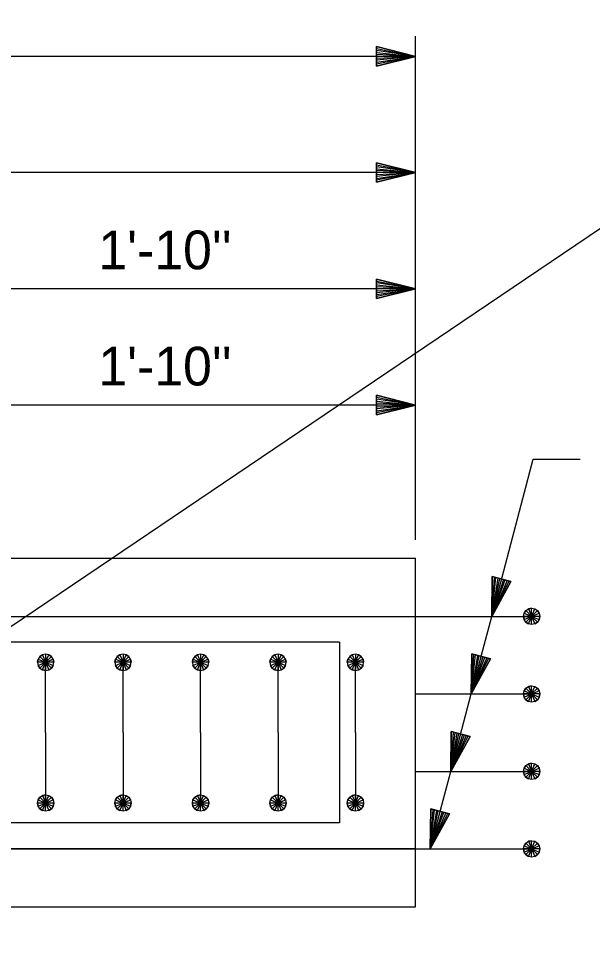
# Model space of a CAD drawing. Extents: x -5.8 to 46.5, y -6.7 to 28.5.
# Drawn here: x 19.67 to 21.523, y 7.266 to 10.241 of the extents above; entities that cross this region are included whole.
import ezdxf

# ---------------------------------------------------------------- set-up
doc = ezdxf.new("R2010")
doc.units = 0
for name, color, linetype in [('Dimension Lines', 7, 'Continuous'), ('Rebar Lines', 7, 'Continuous'), ('Sup Concrete Girder Lines', 7, 'Continuous'), ('Text', 7, 'Continuous')]:
    doc.layers.add(name, color=color, linetype=linetype)

msp = doc.modelspace()

# ---------------------------------------------------------------- linework, layer by layer
at = {"layer": 'Dimension Lines'}
for p, q in [((-2.3225, -6.5535), (42.8254, 23.932)), ((20.9507, 8.5583), (20.9507, 10.1843)), ((20.9507, 10.1188), (3.3205, 10.1188)), ((20.9507, 9.7438), (12.1356, 9.7438)), ((20.9507, 9.3688), (19.5074, 9.3688)), ((20.9507, 8.9938), (19.5074, 8.9938))]:
    msp.add_line(p, q, dxfattribs=at)
for points in [[(20.8257, 10.1188), (20.8257, 10.1126), (20.9507, 10.1188), (20.8257, 10.1063), (20.8257, 10.1001), (20.9507, 10.1188), (20.8257, 10.0938), (20.8257, 10.0876), (20.9507, 10.1188), (20.8257, 10.1501), (20.8257, 10.1438), (20.9507, 10.1188), (20.8257, 10.1376), (20.8257, 10.1313), (20.9507, 10.1188), (20.8257, 10.1251), (20.8257, 10.0876), (20.8257, 10.1501), (20.9507, 10.1188), (20.8257, 10.0876)], [(20.8257, 9.7438), (20.8257, 9.7376), (20.9507, 9.7438), (20.8257, 9.7313), (20.8257, 9.7251), (20.9507, 9.7438), (20.8257, 9.7188), (20.8257, 9.7126), (20.9507, 9.7438), (20.8257, 9.7751), (20.8257, 9.7688), (20.9507, 9.7438), (20.8257, 9.7626), (20.8257, 9.7563), (20.9507, 9.7438), (20.8257, 9.7501), (20.8257, 9.7126), (20.8257, 9.7751), (20.9507, 9.7438), (20.8257, 9.7126)], [(20.8257, 9.3688), (20.8257, 9.3626), (20.9507, 9.3688), (20.8257, 9.3563), (20.8257, 9.3501), (20.9507, 9.3688), (20.8257, 9.3438), (20.8257, 9.3376), (20.9507, 9.3688), (20.8257, 9.4001), (20.8257, 9.3938), (20.9507, 9.3688), (20.8257, 9.3876), (20.8257, 9.3813), (20.9507, 9.3688), (20.8257, 9.3751), (20.8257, 9.3376), (20.8257, 9.4001), (20.9507, 9.3688), (20.8257, 9.3376)], [(20.8257, 8.9938), (20.8257, 8.9876), (20.9507, 8.9938), (20.8257, 8.9813), (20.8257, 8.9751), (20.9507, 8.9938), (20.8257, 8.9688), (20.8257, 8.9626), (20.9507, 8.9938), (20.8257, 9.0251), (20.8257, 9.0188), (20.9507, 8.9938), (20.8257, 9.0126), (20.8257, 9.0063), (20.9507, 8.9938), (20.8257, 9.0001), (20.8257, 8.9626), (20.8257, 9.0251), (20.9507, 8.9938), (20.8257, 8.9626)], [(21.197, 8.3117), (21.3312, 8.819)], [(21.3312, 8.819), (21.4827, 8.819)], [(21.2289, 8.4325), (21.235, 8.4309), (21.197, 8.3117), (21.241, 8.4293), (21.2471, 8.4277), (21.197, 8.3117), (21.2531, 8.4261), (21.2592, 8.4245), (21.197, 8.3117), (21.1987, 8.4405), (21.2047, 8.4389), (21.197, 8.3117), (21.2108, 8.4373), (21.2168, 8.4357), (21.197, 8.3117), (21.2229, 8.4341), (21.2592, 8.4245), (21.1987, 8.4405), (21.197, 8.3117), (21.2592, 8.4245)], [(21.1309, 8.0616), (21.197, 8.3117)], [(21.1629, 8.1824), (21.1689, 8.1809), (21.1309, 8.0616), (21.175, 8.1793), (21.181, 8.1776), (21.1309, 8.0616), (21.187, 8.1761), (21.1931, 8.1745), (21.1309, 8.0616), (21.1327, 8.1905), (21.1387, 8.1888), (21.1309, 8.0616), (21.1447, 8.1872), (21.1508, 8.1857), (21.1309, 8.0616), (21.1568, 8.184), (21.1931, 8.1745), (21.1327, 8.1905), (21.1309, 8.0616), (21.1931, 8.1745)], [(21.0649, 7.8117), (21.1309, 8.0616)], [(21.0968, 7.9325), (21.1029, 7.931), (21.0649, 7.8117), (21.1089, 7.9294), (21.115, 7.9277), (21.0649, 7.8117), (21.121, 7.9262), (21.127, 7.9246), (21.0649, 7.8117), (21.0666, 7.9406), (21.0727, 7.9389), (21.0649, 7.8117), (21.0787, 7.9373), (21.0847, 7.9358), (21.0649, 7.8117), (21.0908, 7.9342), (21.127, 7.9246), (21.0666, 7.9406), (21.0649, 7.8117), (21.127, 7.9246)], [(20.9989, 7.5617), (21.065, 7.8117)], [(21.0308, 7.6825), (21.0368, 7.6809), (20.9989, 7.5617), (21.0429, 7.6793), (21.0489, 7.6777), (20.9989, 7.5617), (21.055, 7.6761), (21.061, 7.6745), (20.9989, 7.5617), (21.0006, 7.6905), (21.0066, 7.6889), (20.9989, 7.5617), (21.0127, 7.6873), (21.0187, 7.6857), (20.9989, 7.5617), (21.0247, 7.6841), (21.061, 7.6745), (21.0006, 7.6905), (20.9989, 7.5617), (21.061, 7.6745)]]:
    msp.add_lwpolyline(points, dxfattribs=at)
at = {"layer": 'Rebar Lines'}
for p, q in [((20.9507, 8.3117), (21.3257, 8.3117)), ((20.7054, 8.2281), (17.8256, 8.2281)), ((20.7054, 8.2281), (20.7054, 7.6452)), ((19.7574, 7.9367), (19.7574, 8.1637)), ((20.0074, 7.9367), (20.0074, 8.1637)), ((20.2574, 7.9367), (20.2574, 8.1637)), ((20.5074, 7.9367), (20.5074, 8.1637)), ((20.7574, 7.9367), (20.7574, 8.1637)), ((20.9507, 8.0616), (21.3257, 8.0616)), ((19.7574, 7.9367), (19.7574, 7.7096)), ((20.0074, 7.9367), (20.0074, 7.7096)), ((20.2574, 7.9367), (20.2574, 7.7096)), ((20.5074, 7.9367), (20.5074, 7.7096)), ((20.7574, 7.9367), (20.7574, 7.7096)), ((20.9507, 7.8117), (21.3257, 7.8117)), ((20.7054, 7.6452), (17.8256, 7.6452)), ((20.9507, 7.5617), (21.3257, 7.5617))]:
    msp.add_line(p, q, dxfattribs=at)
for points in [[(21.3257, 8.2852), (21.3156, 8.2873), (21.307, 8.293), (21.3013, 8.3015), (21.2993, 8.3117), (21.3013, 8.3218), (21.307, 8.3303), (21.3155, 8.336), (21.3257, 8.3381), (21.3357, 8.336), (21.3443, 8.3303), (21.3501, 8.3218), (21.3521, 8.3117), (21.3501, 8.3015), (21.3444, 8.293), (21.3358, 8.2873), (21.3257, 8.2852), (21.3257, 8.3117), (21.3257, 8.3381), (21.3155, 8.336), (21.3257, 8.3117), (21.307, 8.3303), (21.3013, 8.3218), (21.3257, 8.3117), (21.2993, 8.3117), (21.3013, 8.3015), (21.3257, 8.3117), (21.307, 8.293), (21.3156, 8.2873), (21.3257, 8.3117), (21.3358, 8.2873), (21.3444, 8.293), (21.3257, 8.3117), (21.3501, 8.3015), (21.3521, 8.3117), (21.3257, 8.3117), (21.3501, 8.3218), (21.3443, 8.3303), (21.3257, 8.3117), (21.3357, 8.336)], [(19.7574, 8.1901), (19.7473, 8.1881), (19.7387, 8.1824), (19.733, 8.1738), (19.7309, 8.1637), (19.733, 8.1536), (19.7387, 8.145), (19.7472, 8.1393), (19.7574, 8.1373), (19.7675, 8.1393), (19.776, 8.145), (19.7818, 8.1535), (19.7838, 8.1637), (19.7818, 8.1738), (19.7761, 8.1823), (19.7675, 8.1881), (19.7574, 8.1901), (19.7574, 8.1637), (19.7574, 8.1373), (19.7472, 8.1393), (19.7574, 8.1637), (19.7387, 8.145), (19.733, 8.1536), (19.7574, 8.1637), (19.7309, 8.1637), (19.733, 8.1738), (19.7574, 8.1637), (19.7387, 8.1824), (19.7473, 8.1881), (19.7574, 8.1637), (19.7675, 8.1881), (19.7761, 8.1823), (19.7574, 8.1637), (19.7818, 8.1738), (19.7838, 8.1637), (19.7574, 8.1637), (19.7818, 8.1535), (19.776, 8.145), (19.7574, 8.1637), (19.7675, 8.1393)], [(20.0074, 8.1901), (19.9973, 8.1881), (19.9887, 8.1824), (19.983, 8.1738), (19.9809, 8.1637), (19.983, 8.1536), (19.9887, 8.145), (19.9972, 8.1393), (20.0074, 8.1373), (20.0175, 8.1393), (20.026, 8.145), (20.0318, 8.1535), (20.0338, 8.1637), (20.0318, 8.1738), (20.0261, 8.1823), (20.0175, 8.1881), (20.0074, 8.1901), (20.0074, 8.1637), (20.0074, 8.1373), (19.9972, 8.1393), (20.0074, 8.1637), (19.9887, 8.145), (19.983, 8.1536), (20.0074, 8.1637), (19.9809, 8.1637), (19.983, 8.1738), (20.0074, 8.1637), (19.9887, 8.1824), (19.9973, 8.1881), (20.0074, 8.1637), (20.0175, 8.1881), (20.0261, 8.1823), (20.0074, 8.1637), (20.0318, 8.1738), (20.0338, 8.1637), (20.0074, 8.1637), (20.0318, 8.1535), (20.026, 8.145), (20.0074, 8.1637), (20.0175, 8.1393)], [(20.2574, 8.1901), (20.2472, 8.1881), (20.2387, 8.1824), (20.2329, 8.1738), (20.2309, 8.1637), (20.2329, 8.1536), (20.2387, 8.145), (20.2472, 8.1393), (20.2574, 8.1373), (20.2674, 8.1393), (20.276, 8.145), (20.2817, 8.1535), (20.2838, 8.1637), (20.2817, 8.1738), (20.276, 8.1823), (20.2675, 8.1881), (20.2574, 8.1901), (20.2574, 8.1637), (20.2574, 8.1373), (20.2472, 8.1393), (20.2574, 8.1637), (20.2387, 8.145), (20.2329, 8.1536), (20.2574, 8.1637), (20.2309, 8.1637), (20.2329, 8.1738), (20.2574, 8.1637), (20.2387, 8.1824), (20.2472, 8.1881), (20.2574, 8.1637), (20.2675, 8.1881), (20.276, 8.1823), (20.2574, 8.1637), (20.2817, 8.1738), (20.2838, 8.1637), (20.2574, 8.1637), (20.2817, 8.1535), (20.276, 8.145), (20.2574, 8.1637), (20.2674, 8.1393)], [(20.5074, 8.1901), (20.4973, 8.1881), (20.4887, 8.1824), (20.483, 8.1738), (20.4809, 8.1637), (20.483, 8.1536), (20.4887, 8.145), (20.4972, 8.1393), (20.5074, 8.1373), (20.5175, 8.1393), (20.526, 8.145), (20.5318, 8.1535), (20.5338, 8.1637), (20.5318, 8.1738), (20.5261, 8.1823), (20.5175, 8.1881), (20.5074, 8.1901), (20.5074, 8.1637), (20.5074, 8.1373), (20.4972, 8.1393), (20.5074, 8.1637), (20.4887, 8.145), (20.483, 8.1536), (20.5074, 8.1637), (20.4809, 8.1637), (20.483, 8.1738), (20.5074, 8.1637), (20.4887, 8.1824), (20.4973, 8.1881), (20.5074, 8.1637), (20.5175, 8.1881), (20.5261, 8.1823), (20.5074, 8.1637), (20.5318, 8.1738), (20.5338, 8.1637), (20.5074, 8.1637), (20.5318, 8.1535), (20.526, 8.145), (20.5074, 8.1637), (20.5175, 8.1393)], [(20.7574, 8.1901), (20.7472, 8.1881), (20.7387, 8.1824), (20.7329, 8.1738), (20.7309, 8.1637), (20.7329, 8.1536), (20.7387, 8.145), (20.7472, 8.1393), (20.7574, 8.1373), (20.7674, 8.1393), (20.776, 8.145), (20.7817, 8.1535), (20.7838, 8.1637), (20.7817, 8.1738), (20.776, 8.1823), (20.7675, 8.1881), (20.7574, 8.1901), (20.7574, 8.1637), (20.7574, 8.1373), (20.7472, 8.1393), (20.7574, 8.1637), (20.7387, 8.145), (20.7329, 8.1536), (20.7574, 8.1637), (20.7309, 8.1637), (20.7329, 8.1738), (20.7574, 8.1637), (20.7387, 8.1824), (20.7472, 8.1881), (20.7574, 8.1637), (20.7675, 8.1881), (20.776, 8.1823), (20.7574, 8.1637), (20.7817, 8.1738), (20.7838, 8.1637), (20.7574, 8.1637), (20.7817, 8.1535), (20.776, 8.145), (20.7574, 8.1637), (20.7674, 8.1393)], [(21.3257, 8.0352), (21.3156, 8.0372), (21.307, 8.0429), (21.3013, 8.0515), (21.2993, 8.0616), (21.3013, 8.0717), (21.307, 8.0803), (21.3155, 8.086), (21.3257, 8.088), (21.3357, 8.086), (21.3443, 8.0803), (21.3501, 8.0718), (21.3521, 8.0616), (21.3501, 8.0515), (21.3444, 8.043), (21.3358, 8.0372), (21.3257, 8.0352), (21.3257, 8.0616), (21.3257, 8.088), (21.3155, 8.086), (21.3257, 8.0616), (21.307, 8.0803), (21.3013, 8.0717), (21.3257, 8.0616), (21.2993, 8.0616), (21.3013, 8.0515), (21.3257, 8.0616), (21.307, 8.0429), (21.3156, 8.0372), (21.3257, 8.0616), (21.3358, 8.0372), (21.3444, 8.043), (21.3257, 8.0616), (21.3501, 8.0515), (21.3521, 8.0616), (21.3257, 8.0616), (21.3501, 8.0718), (21.3443, 8.0803), (21.3257, 8.0616), (21.3357, 8.086)], [(21.3257, 7.7853), (21.3156, 7.7873), (21.307, 7.793), (21.3013, 7.8016), (21.2993, 7.8117), (21.3013, 7.8218), (21.307, 7.8304), (21.3155, 7.8361), (21.3257, 7.8381), (21.3357, 7.8361), (21.3443, 7.8304), (21.3501, 7.8219), (21.3521, 7.8117), (21.3501, 7.8016), (21.3444, 7.7931), (21.3358, 7.7873), (21.3257, 7.7853), (21.3257, 7.8117), (21.3257, 7.8381), (21.3155, 7.8361), (21.3257, 7.8117), (21.307, 7.8304), (21.3013, 7.8218), (21.3257, 7.8117), (21.2993, 7.8117), (21.3013, 7.8016), (21.3257, 7.8117), (21.307, 7.793), (21.3156, 7.7873), (21.3257, 7.8117), (21.3358, 7.7873), (21.3444, 7.7931), (21.3257, 7.8117), (21.3501, 7.8016), (21.3521, 7.8117), (21.3257, 7.8117), (21.3501, 7.8219), (21.3443, 7.8304), (21.3257, 7.8117), (21.3357, 7.8361)], [(19.7574, 7.6832), (19.7473, 7.6852), (19.7387, 7.6909), (19.733, 7.6995), (19.7309, 7.7096), (19.733, 7.7197), (19.7387, 7.7283), (19.7472, 7.734), (19.7574, 7.736), (19.7675, 7.734), (19.776, 7.7283), (19.7818, 7.7198), (19.7838, 7.7096), (19.7818, 7.6995), (19.7761, 7.691), (19.7675, 7.6852), (19.7574, 7.6832), (19.7574, 7.7096), (19.7574, 7.736), (19.7472, 7.734), (19.7574, 7.7096), (19.7387, 7.7283), (19.733, 7.7197), (19.7574, 7.7096), (19.7309, 7.7096), (19.733, 7.6995), (19.7574, 7.7096), (19.7387, 7.6909), (19.7473, 7.6852), (19.7574, 7.7096), (19.7675, 7.6852), (19.7761, 7.691), (19.7574, 7.7096), (19.7818, 7.6995), (19.7838, 7.7096), (19.7574, 7.7096), (19.7818, 7.7198), (19.776, 7.7283), (19.7574, 7.7096), (19.7675, 7.734)], [(20.0074, 7.6832), (19.9973, 7.6852), (19.9887, 7.6909), (19.983, 7.6995), (19.9809, 7.7096), (19.983, 7.7197), (19.9887, 7.7283), (19.9972, 7.734), (20.0074, 7.736), (20.0175, 7.734), (20.026, 7.7283), (20.0318, 7.7198), (20.0338, 7.7096), (20.0318, 7.6995), (20.0261, 7.691), (20.0175, 7.6852), (20.0074, 7.6832), (20.0074, 7.7096), (20.0074, 7.736), (19.9972, 7.734), (20.0074, 7.7096), (19.9887, 7.7283), (19.983, 7.7197), (20.0074, 7.7096), (19.9809, 7.7096), (19.983, 7.6995), (20.0074, 7.7096), (19.9887, 7.6909), (19.9973, 7.6852), (20.0074, 7.7096), (20.0175, 7.6852), (20.0261, 7.691), (20.0074, 7.7096), (20.0318, 7.6995), (20.0338, 7.7096), (20.0074, 7.7096), (20.0318, 7.7198), (20.026, 7.7283), (20.0074, 7.7096), (20.0175, 7.734)], [(20.2574, 7.6832), (20.2472, 7.6852), (20.2387, 7.6909), (20.2329, 7.6995), (20.2309, 7.7096), (20.2329, 7.7197), (20.2387, 7.7283), (20.2472, 7.734), (20.2574, 7.736), (20.2674, 7.734), (20.276, 7.7283), (20.2817, 7.7198), (20.2838, 7.7096), (20.2817, 7.6995), (20.276, 7.691), (20.2675, 7.6852), (20.2574, 7.6832), (20.2574, 7.7096), (20.2574, 7.736), (20.2472, 7.734), (20.2574, 7.7096), (20.2387, 7.7283), (20.2329, 7.7197), (20.2574, 7.7096), (20.2309, 7.7096), (20.2329, 7.6995), (20.2574, 7.7096), (20.2387, 7.6909), (20.2472, 7.6852), (20.2574, 7.7096), (20.2675, 7.6852), (20.276, 7.691), (20.2574, 7.7096), (20.2817, 7.6995), (20.2838, 7.7096), (20.2574, 7.7096), (20.2817, 7.7198), (20.276, 7.7283), (20.2574, 7.7096), (20.2674, 7.734)], [(20.5074, 7.6832), (20.4973, 7.6852), (20.4887, 7.6909), (20.483, 7.6995), (20.4809, 7.7096), (20.483, 7.7197), (20.4887, 7.7283), (20.4972, 7.734), (20.5074, 7.736), (20.5175, 7.734), (20.526, 7.7283), (20.5318, 7.7198), (20.5338, 7.7096), (20.5318, 7.6995), (20.5261, 7.691), (20.5175, 7.6852), (20.5074, 7.6832), (20.5074, 7.7096), (20.5074, 7.736), (20.4972, 7.734), (20.5074, 7.7096), (20.4887, 7.7283), (20.483, 7.7197), (20.5074, 7.7096), (20.4809, 7.7096), (20.483, 7.6995), (20.5074, 7.7096), (20.4887, 7.6909), (20.4973, 7.6852), (20.5074, 7.7096), (20.5175, 7.6852), (20.5261, 7.691), (20.5074, 7.7096), (20.5318, 7.6995), (20.5338, 7.7096), (20.5074, 7.7096), (20.5318, 7.7198), (20.526, 7.7283), (20.5074, 7.7096), (20.5175, 7.734)], [(20.7574, 7.6832), (20.7472, 7.6852), (20.7387, 7.6909), (20.7329, 7.6995), (20.7309, 7.7096), (20.7329, 7.7197), (20.7387, 7.7283), (20.7472, 7.734), (20.7574, 7.736), (20.7674, 7.734), (20.776, 7.7283), (20.7817, 7.7198), (20.7838, 7.7096), (20.7817, 7.6995), (20.776, 7.691), (20.7675, 7.6852), (20.7574, 7.6832), (20.7574, 7.7096), (20.7574, 7.736), (20.7472, 7.734), (20.7574, 7.7096), (20.7387, 7.7283), (20.7329, 7.7197), (20.7574, 7.7096), (20.7309, 7.7096), (20.7329, 7.6995), (20.7574, 7.7096), (20.7387, 7.6909), (20.7472, 7.6852), (20.7574, 7.7096), (20.7675, 7.6852), (20.776, 7.691), (20.7574, 7.7096), (20.7817, 7.6995), (20.7838, 7.7096), (20.7574, 7.7096), (20.7817, 7.7198), (20.776, 7.7283), (20.7574, 7.7096), (20.7674, 7.734)], [(21.3257, 7.5352), (21.3156, 7.5373), (21.307, 7.543), (21.3013, 7.5515), (21.2993, 7.5617), (21.3013, 7.5718), (21.307, 7.5803), (21.3155, 7.586), (21.3257, 7.5881), (21.3357, 7.586), (21.3443, 7.5803), (21.3501, 7.5718), (21.3521, 7.5617), (21.3501, 7.5515), (21.3444, 7.543), (21.3358, 7.5373), (21.3257, 7.5352), (21.3257, 7.5617), (21.3257, 7.5881), (21.3155, 7.586), (21.3257, 7.5617), (21.307, 7.5803), (21.3013, 7.5718), (21.3257, 7.5617), (21.2993, 7.5617), (21.3013, 7.5515), (21.3257, 7.5617), (21.307, 7.543), (21.3156, 7.5373), (21.3257, 7.5617), (21.3358, 7.5373), (21.3444, 7.543), (21.3257, 7.5617), (21.3501, 7.5515), (21.3521, 7.5617), (21.3257, 7.5617), (21.3501, 7.5718), (21.3443, 7.5803), (21.3257, 7.5617), (21.3357, 7.586)]]:
    msp.add_lwpolyline(points, dxfattribs=at)
at = {"layer": 'Sup Concrete Girder Lines'}
for p, q in [((15.1654, 8.4992), (20.9507, 8.4992)), ((20.9507, 7.3742), (20.9507, 8.4992)), ((15.1654, 8.3117), (20.9507, 8.3117)), ((15.1654, 7.3742), (20.9507, 7.3742))]:
    msp.add_line(p, q, dxfattribs=at)
for points in [[(15.1654, 7.5617), (20.9507, 7.5617), (15.1654, 7.5617)], [(15.1654, 7.5617), (20.8673, 7.5617)]]:
    msp.add_lwpolyline(points, dxfattribs=at)

# ---------------------------------------------------------------- texts
at = {"layer": 'Text'}
for p in [(19.9275, 9.4318), (19.9275, 9.0568)]:
    msp.add_text("1'-10''", height=0.125, dxfattribs=at).set_placement(p)

doc.saveas('drawing.dxf')
